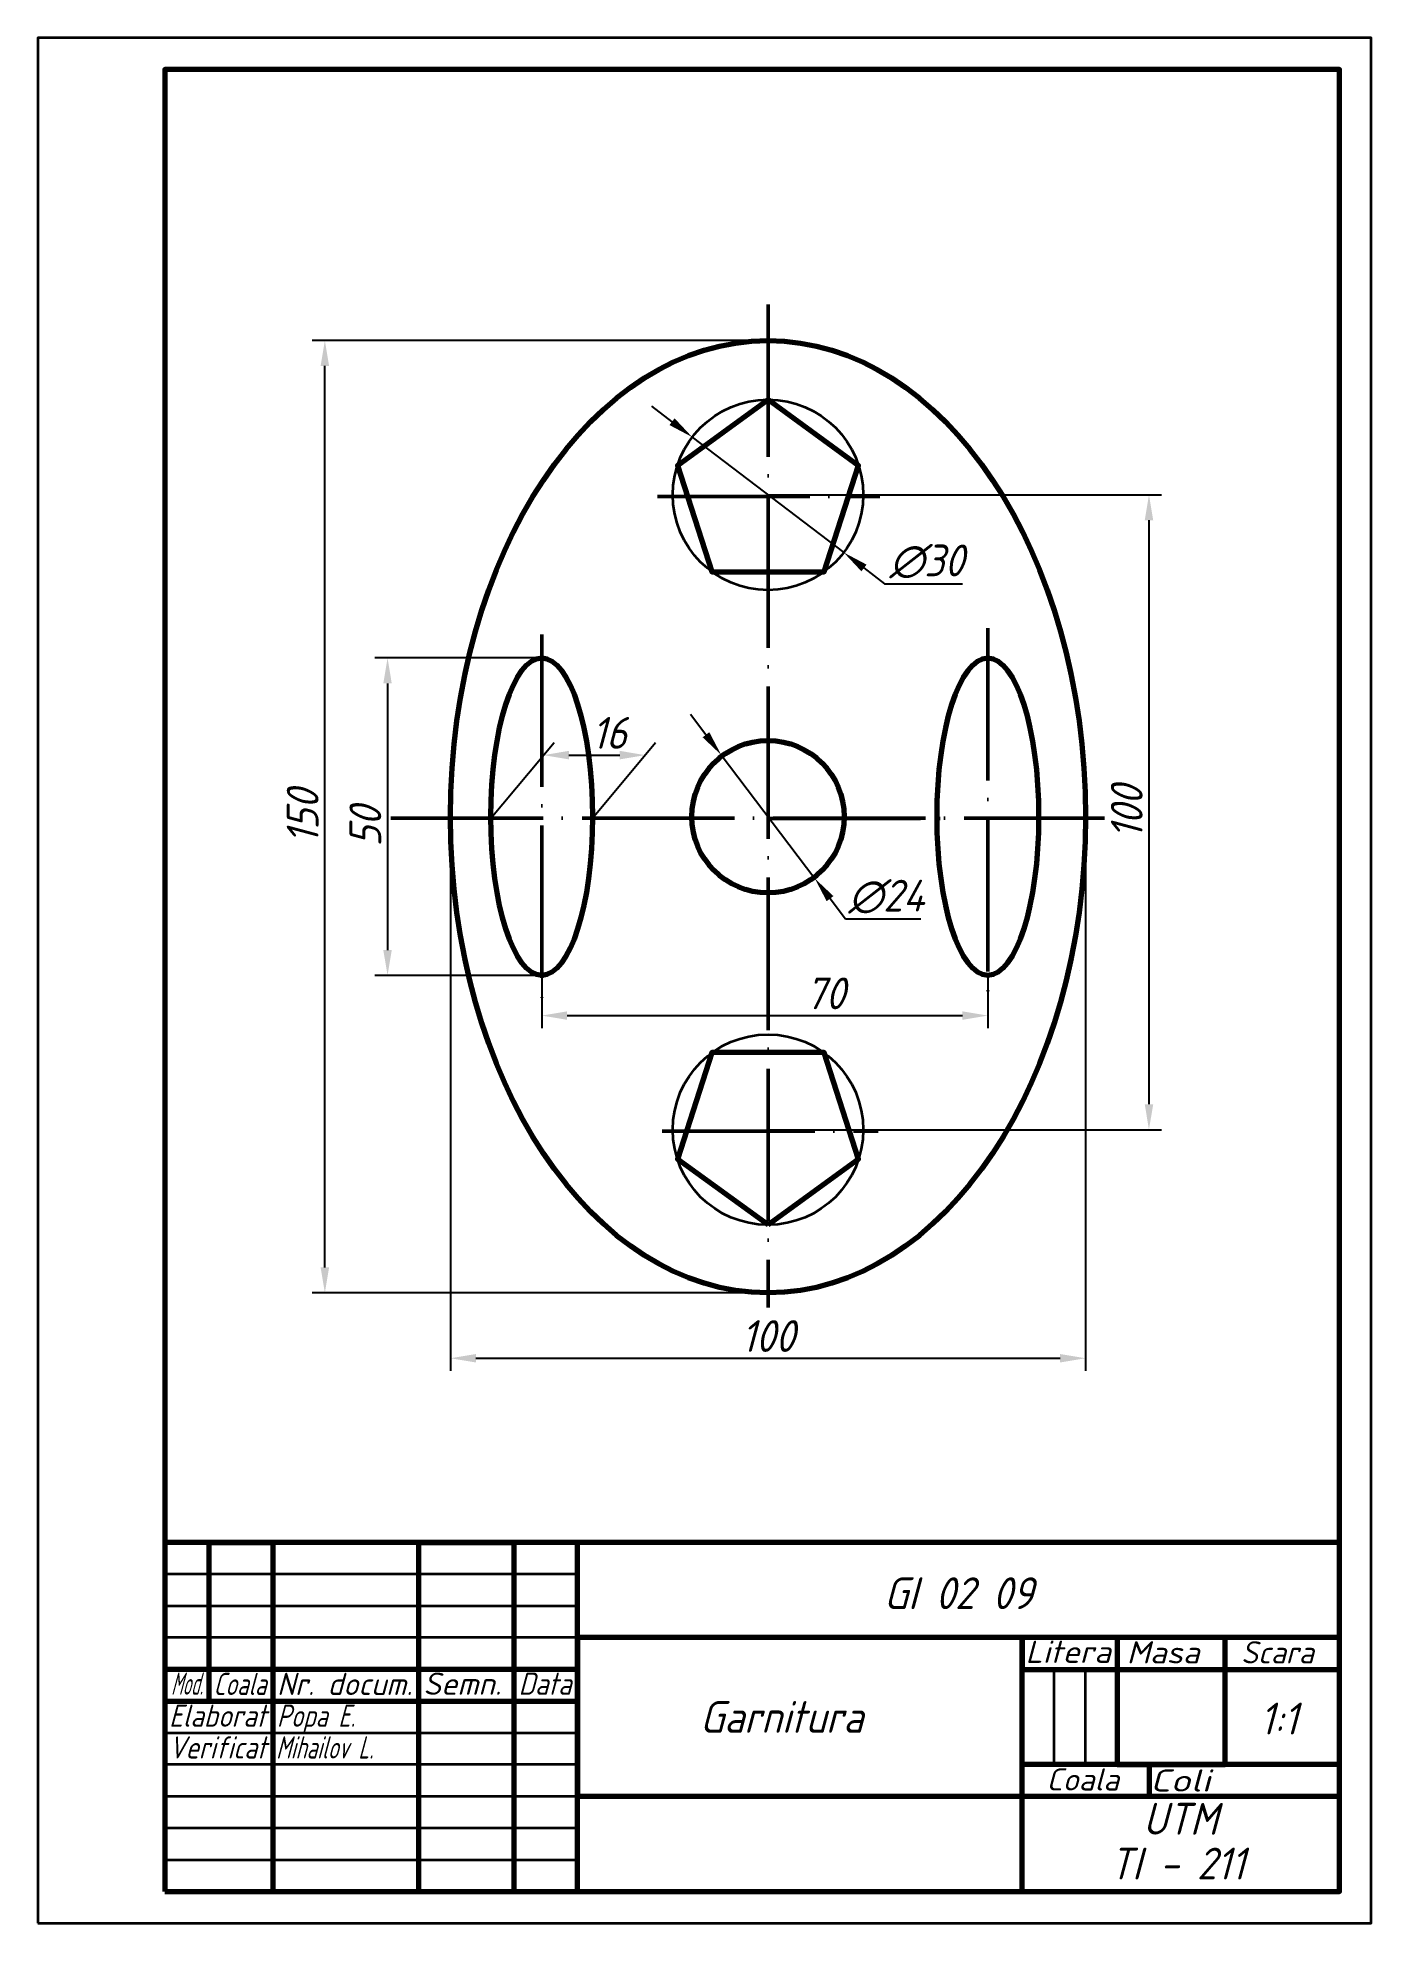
# Model space of a CAD drawing. Header units: millimetres. Extents: x 0 to 210, y 0 to 297.
import ezdxf
from ezdxf.enums import TextEntityAlignment as Align

# ---------------------------------------------------------------- set-up
doc = ezdxf.new("R2010")
doc.units = ezdxf.units.MM
doc.linetypes.add('ACAD_ISO04W100', pattern=[30, 24, -3, 0, -3])
doc.layers.get('0').update_dxf_attribs({"color": 50})
for name, color, linetype, lineweight in [('Axe', 4, 'ACAD_ISO04W100', 50), ('Contur', 10, 'Continuous', 70), ('Cote', 172, 'Continuous', 50), ('Subtire', 80, 'Continuous', 35), ('Text3.5', 170, 'Continuous', 35), ('Text5', 50, 'Continuous', 50), ('Text7', 50, 'Continuous', 70)]:
    doc.layers.add(name, color=color, linetype=linetype, lineweight=lineweight)
doc.styles.get("Standard").update_dxf_attribs({"font": 'isocp.shx', "oblique": 15})
doc.dimstyles.new('ISO-25', dxfattribs={"dimtxt": 5, "dimasz": 4, "dimexe": 2, "dimexo": 0, "dimgap": 1, "dimtad": 1, "dimtoh": 1, "dimdec": 0, "dimrnd": 0.0005, "dimtxsty": 'Standard', "dimcen": 2.5, "dimadec": 0, "dimazin": 0, "dimtfac": 1, "dimtdec": 0, "dimtmove": 0, "dimatfit": 1, "dimldrblk": 'DOTSMALL', "dimfxl": 1, "dimlwd": 25, "dimlwe": 25, "dimarcsym": 0})

# ---------------------------------------------------------------- blocks, each defined once
blk = doc.blocks.new('*D3')
at = {"layer": 'Cote', "color": 0, "lineweight": 25, "transparency": 16777216}
for p, q in [((71.37, 174.07), (81.31, 186)), ((87.37, 174.07), (97.31, 186)), ((83.65, 184), (91.65, 184))]:
    blk.add_line(p, q, dxfattribs=at)
at = {"layer": 'Cote', "color": 0, "transparency": 16777216}
for points in [[(83.65, 184.67), (83.65, 183.33), (79.65, 184)], [(91.65, 184.67), (91.65, 183.33), (95.65, 184)]]:
    blk.add_solid(points, dxfattribs=at)
at = {"layer": 'Defpoints', "color": 0, "transparency": 16777216}
for p in [(95.65, 184), (71.37, 174.07), (87.37, 174.07)]:
    blk.add_point(p, dxfattribs=at)
at = {"layer": 'Cote', "color": 0, "transparency": 16777216, "insert": (90, 187.5), "char_height": 5, "attachment_point": 5}
blk.add_mtext('16', dxfattribs=at)
blk = doc.blocks.new('_DotSmall')
at = {"color": 0, "linetype": 'ByBlock', "const_width": 0.5}
blk.add_lwpolyline([(-0.0625, 0, 1), (0.0625, 0, 1)], format="xyb", close=True, dxfattribs=at)
blk = doc.blocks.new('*D4')
at = {"layer": 'Cote', "color": 0, "lineweight": 25, "transparency": 16777216}
for p, q in [((99.89, 236.52), (96.71, 238.94)), ((103.07, 234.09), (126.93, 215.91)), ((130.11, 213.48), (133.37, 211)), ((133.37, 211), (145.63, 211))]:
    blk.add_line(p, q, dxfattribs=at)
at = {"layer": 'Cote', "color": 0, "transparency": 16777216}
for points in [[(100.29, 237.05), (99.48, 235.99), (103.07, 234.09)], [(130.52, 214.01), (129.71, 212.95), (126.93, 215.91)]]:
    blk.add_solid(points, dxfattribs=at)
at = {"layer": 'Defpoints', "color": 0, "transparency": 16777216}
for p in [(103.07, 234.09), (126.93, 215.91)]:
    blk.add_point(p, dxfattribs=at)
at = {"layer": 'Cote', "color": 0, "transparency": 16777216, "insert": (140, 214.5), "char_height": 5, "attachment_point": 5}
blk.add_mtext('∅30', dxfattribs=at)
blk = doc.blocks.new('*D5')
at = {"layer": 'Cote', "color": 0, "lineweight": 25, "transparency": 16777216}
for p, q in [((115, 225), (176.99, 225)), ((174.99, 221), (174.99, 129)), ((115, 125), (176.99, 125))]:
    blk.add_line(p, q, dxfattribs=at)
at = {"layer": 'Cote', "color": 0, "transparency": 16777216}
for points in [[(174.33, 221), (175.66, 221), (174.99, 225)], [(174.33, 129), (175.66, 129), (174.99, 125)]]:
    blk.add_solid(points, dxfattribs=at)
at = {"layer": 'Defpoints', "color": 0, "transparency": 16777216}
for p in [(115, 225), (115, 125), (174.99, 125)]:
    blk.add_point(p, dxfattribs=at)
at = {"layer": 'Cote', "color": 0, "transparency": 16777216, "insert": (171.49, 175), "char_height": 5, "attachment_point": 5, "rotation": 90}
blk.add_mtext('100', dxfattribs=at)
blk = doc.blocks.new('*D7')
at = {"layer": 'Cote', "color": 0, "lineweight": 25, "transparency": 16777216}
for p, q in [((79.37, 199.3), (53.09, 199.3)), ((55.09, 195.3), (55.09, 153.3)), ((79.37, 149.3), (53.09, 149.3))]:
    blk.add_line(p, q, dxfattribs=at)
at = {"layer": 'Cote', "color": 0, "transparency": 16777216}
for points in [[(54.42, 195.3), (55.75, 195.3), (55.09, 199.3)], [(54.42, 153.3), (55.75, 153.3), (55.09, 149.3)]]:
    blk.add_solid(points, dxfattribs=at)
at = {"layer": 'Defpoints', "color": 0, "transparency": 16777216}
for p in [(79.37, 199.3), (55.09, 149.3), (79.37, 149.3)]:
    blk.add_point(p, dxfattribs=at)
at = {"layer": 'Cote', "color": 0, "transparency": 16777216, "insert": (51.59, 172.75), "char_height": 5, "attachment_point": 5, "rotation": 90}
blk.add_mtext('50', dxfattribs=at)
blk = doc.blocks.new('*D9')
at = {"layer": 'Cote', "color": 0, "lineweight": 25, "transparency": 16777216}
for p, q in [((79.37, 149.3), (79.37, 140.97)), ((149.62, 149.3), (149.62, 140.97)), ((83.37, 142.97), (145.62, 142.97))]:
    blk.add_line(p, q, dxfattribs=at)
at = {"layer": 'Cote', "color": 0, "transparency": 16777216}
for points in [[(83.37, 143.64), (83.37, 142.31), (79.37, 142.97)], [(145.62, 143.64), (145.62, 142.31), (149.62, 142.97)]]:
    blk.add_solid(points, dxfattribs=at)
at = {"layer": 'Defpoints', "color": 0, "transparency": 16777216}
for p in [(79.37, 149.3), (149.62, 149.3), (149.62, 142.97)]:
    blk.add_point(p, dxfattribs=at)
at = {"layer": 'Cote', "color": 0, "transparency": 16777216, "insert": (124, 146.47), "char_height": 5, "attachment_point": 5}
blk.add_mtext('70', dxfattribs=at)
blk = doc.blocks.new('*D10')
at = {"layer": 'Cote', "color": 0, "lineweight": 25, "transparency": 16777216}
for p, q in [((105.23, 187.21), (102.81, 190.4)), ((107.64, 184.02), (122.36, 164.58)), ((124.77, 161.39), (127.19, 158.2)), ((127.19, 158.2), (139.07, 158.2))]:
    blk.add_line(p, q, dxfattribs=at)
at = {"layer": 'Cote', "color": 0, "transparency": 16777216}
for points in [[(105.76, 187.61), (104.7, 186.81), (107.64, 184.02)], [(125.3, 161.8), (124.24, 160.99), (122.36, 164.58)]]:
    blk.add_solid(points, dxfattribs=at)
at = {"layer": 'Defpoints', "color": 0, "transparency": 16777216}
for p in [(107.64, 184.02), (122.36, 164.58)]:
    blk.add_point(p, dxfattribs=at)
at = {"layer": 'Cote', "color": 0, "transparency": 16777216, "insert": (133.63, 161.7), "char_height": 5, "attachment_point": 5}
blk.add_mtext('∅24', dxfattribs=at)
blk = doc.blocks.new('*D12')
at = {"layer": 'Cote', "color": 0, "lineweight": 25, "transparency": 16777216}
for p, q in [((65, 174), (65, 87)), ((165, 174), (165, 87)), ((69, 89), (161, 89))]:
    blk.add_line(p, q, dxfattribs=at)
at = {"layer": 'Cote', "color": 0, "transparency": 16777216}
for points in [[(69, 89.67), (69, 88.33), (65, 89)], [(161, 89.67), (161, 88.33), (165, 89)]]:
    blk.add_solid(points, dxfattribs=at)
at = {"layer": 'Defpoints', "color": 0, "transparency": 16777216}
for p in [(65, 174), (165, 174), (165, 89)]:
    blk.add_point(p, dxfattribs=at)
at = {"layer": 'Cote', "color": 0, "transparency": 16777216, "insert": (115, 92.5), "char_height": 5, "attachment_point": 5}
blk.add_mtext('100', dxfattribs=at)
blk = doc.blocks.new('*D13')
at = {"layer": 'Cote', "color": 0, "lineweight": 25, "transparency": 16777216}
for p, q in [((115, 249.3), (43.22, 249.3)), ((45.22, 103.3), (45.22, 245.3)), ((115, 99.3), (43.22, 99.3))]:
    blk.add_line(p, q, dxfattribs=at)
at = {"layer": 'Cote', "color": 0, "transparency": 16777216}
for points in [[(44.55, 245.3), (45.88, 245.3), (45.22, 249.3)], [(44.55, 103.3), (45.88, 103.3), (45.22, 99.3)]]:
    blk.add_solid(points, dxfattribs=at)
at = {"layer": 'Defpoints', "color": 0, "transparency": 16777216}
for p in [(45.22, 249.3), (115, 249.3), (115, 99.3)]:
    blk.add_point(p, dxfattribs=at)
at = {"layer": 'Cote', "color": 0, "transparency": 16777216, "insert": (41.72, 174.3), "char_height": 5, "attachment_point": 5, "rotation": 90}
blk.add_mtext('150', dxfattribs=at)

msp = doc.modelspace()

# ---------------------------------------------------------------- linework, layer by layer
at = {"layer": 'Axe'}
for p, q in [((115, 255), (115, 97)), ((115, 250), (115, 250)), ((97.6, 224.76), (132.6, 224.76)), ((79.37, 203), (79.37, 144)), ((149.62, 204), (149.62, 144)), ((55.61, 174.07), (168, 174.07)), ((115, 174), (145, 174)), ((164, 150), (164, 150)), ((98.35, 124.76), (132.35, 124.76))]:
    msp.add_line(p, q, dxfattribs=at)
at = {"layer": 'Contur'}
for p, q in [((27, 60), (37, 60)), ((27, 35), (27, 60)), ((27, 60), (37, 60)), ((37, 60), (37, 5)), ((60, 5), (60, 60)), ((60, 60), (75, 60)), ((75, 60), (75, 5)), ((85, 5), (85, 60)), ((205, 45), (85, 45)), ((85, 45), (85, 20)), ((155, 5), (155, 45)), ((155, 45), (155, 40)), ((170, 45), (170, 25)), ((187, 25), (187, 45)), ((85, 40), (20, 40)), ((85, 35), (85, 40)), ((155, 40), (205, 40)), ((20, 35), (85, 35)), ((205, 25), (155, 25)), ((170, 25), (187, 25)), ((175, 25), (175, 20)), ((205, 20), (205, 25)), ((85, 20), (205, 20)), ((37, 5), (60, 5)), ((37, 5), (60, 5)), ((75, 5), (85, 5))]:
    msp.add_line(p, q, dxfattribs=at)
for points in [[(20, 5), (205, 5), (205, 292), (20, 292)], [(115, 240), (100.73, 229.64), (106.18, 212.86), (123.82, 212.86), (129.27, 229.64)], [(115, 110), (129.27, 120.36), (123.82, 137.14), (106.18, 137.14), (100.73, 120.36)], [(20, 5), (205, 5), (205, 60), (20, 60)]]:
    msp.add_lwpolyline(points, close=True, dxfattribs=at)
msp.add_circle((115, 174.3), 12, dxfattribs=at)
for centre, major_axis, ratio in [((115, 174.3), (0, 75), 0.666667), ((79.37, 174.3), (0, 25), 0.32), ((149.62, 174.3), (0, 25), 0.32)]:
    msp.add_ellipse(centre, major_axis=major_axis, ratio=ratio, dxfattribs=at)
at = {"layer": 'Subtire'}
for p, q in [((85, 55), (20, 55)), ((85, 50), (85, 55)), ((20, 45), (20, 50)), ((20, 50), (85, 50)), ((85, 45), (20, 45)), ((160, 40), (160, 25)), ((165, 25), (165, 40)), ((20, 25), (20, 30)), ((20, 30), (85, 30)), ((85, 25), (20, 25)), ((85, 20), (85, 25)), ((160, 25), (165, 25)), ((205, 20), (205, 25)), ((20, 15), (20, 20)), ((20, 20), (85, 20)), ((85, 15), (20, 15)), ((85, 10), (85, 15)), ((20, 10), (85, 10)), ((37, 5), (60, 5)), ((75, 5), (85, 5))]:
    msp.add_line(p, q, dxfattribs=at)
msp.add_lwpolyline([(0, 0), (210, 0), (210, 297), (0, 297)], close=True, dxfattribs=at)
for centre in [(115, 225), (115, 125)]:
    msp.add_circle(centre, 15, dxfattribs=at)

# ---------------------------------------------------------------- texts
at = {"layer": 'Text3.5', "oblique": 15}
for s, width, p, p2 in [('Litera', 1.102948, (155.54, 41.02), (169, 41.02)), ('Masa', 1.133267, (171.49, 40.93), (182.95, 40.93)), ('Scara', 0.996188, (189.49, 40.93), (200.95, 40.93)), ('Mod.', 0.58309, (21, 36), (26, 36)), ('Coala', 0.770148, (27.68, 35.95), (36, 35.95)), ('Nr. docum.', 1.041222, (37.68, 35.95), (59, 35.95)), ('Semn.', 1.079728, (60.72, 35.99), (73, 35.99)), ('Data', 0.884828, (75.72, 35.99), (84.04, 35.99)), ('Elaborat', 0.884215, (20.68, 30.95), (36, 30.95)), ('Popa E.', 0.848126, (37.68, 30.95), (50, 30.95)), ('Verificat', 0.849876, (20.68, 25.95), (36, 25.95)), ('Mihailov L.', 0.735607, (37.54, 25.95), (52.86, 25.95)), ('Coala', 1.060745, (158.83, 20.91), (170.28, 20.91)), ('Coli', 1.393517, (175.2, 20.74), (184.71, 20.74))]:
    msp.add_text(s, height=3.5, dxfattribs=dict(at, width=width)).set_placement(p, p2, align=Align.FIT)
at = {"layer": 'Text5', "oblique": 15}
for s, p in [('UTM', (179.92, 16.47)), ('TI - 211', (179.45, 9.42))]:
    msp.add_text(s, height=5, dxfattribs=at).set_placement(p, align=Align.MIDDLE)
at = {"layer": 'Text7', "oblique": 15}
for s, p in [('GI 02 09', (145, 52)), ('Garnitura', (117.13, 32.51)), ('1:1', (195.43, 32.25))]:
    msp.add_text(s, height=5, dxfattribs=at).set_placement(p, align=Align.MIDDLE)

# ---------------------------------------------------------------- dimensions: what is measured, and where the dimension line sits
at = {"layer": 'Cote'}
for base, p1, p2, picture, middle in [((45.22, 249.3), (115, 99.3), (115, 249.3), '*D13', (41.72, 174.3)), ((174.99, 125), (115, 225), (115, 125), '*D5', (171.49, 175))]:
    dim = msp.add_linear_dim(base=base, p1=p1, p2=p2, angle=90, dimstyle='ISO-25', dxfattribs=at)
    dim.commit()
    dim.dimension.update_dxf_attribs({"geometry": picture, "text_midpoint": middle})
for p1, p2, picture, middle in [((103.07, 234.09), (126.93, 215.91), '*D4', (140, 211)), ((107.64, 184.02), (122.36, 164.58), '*D10', (133.63, 158.2))]:
    dim = msp.add_diameter_dim_2p(p1=p1, p2=p2, dimstyle='ISO-25', dxfattribs=at)
    dim.commit()
    dim.dimension.update_dxf_attribs({"geometry": picture, "text_midpoint": middle, "dimtype": 163})
dim = msp.add_linear_dim(base=(55.09, 149.3), p1=(79.37, 199.3), p2=(79.37, 149.3), angle=90, dimstyle='ISO-25', dxfattribs=at)
dim.commit()
dim.dimension.update_dxf_attribs({"geometry": '*D7', "text_midpoint": (55.09, 172.75), "dimtype": 160})
for base, p1, p2, picture, middle in [((95.65, 184), (71.37, 174.07), (87.37, 174.07), '*D3', (90, 184)), ((149.62, 142.97), (79.37, 149.3), (149.62, 149.3), '*D9', (124, 142.97))]:
    dim = msp.add_linear_dim(base=base, p1=p1, p2=p2, dimstyle='ISO-25', dxfattribs=at)
    dim.commit()
    dim.dimension.update_dxf_attribs({"geometry": picture, "text_midpoint": middle, "dimtype": 160})
dim = msp.add_linear_dim(base=(165, 89), p1=(65, 174), p2=(165, 174), dimstyle='ISO-25', dxfattribs=at)
dim.commit()
dim.dimension.update_dxf_attribs({"geometry": '*D12', "text_midpoint": (115, 92.5)})

doc.saveas('drawing.dxf')
